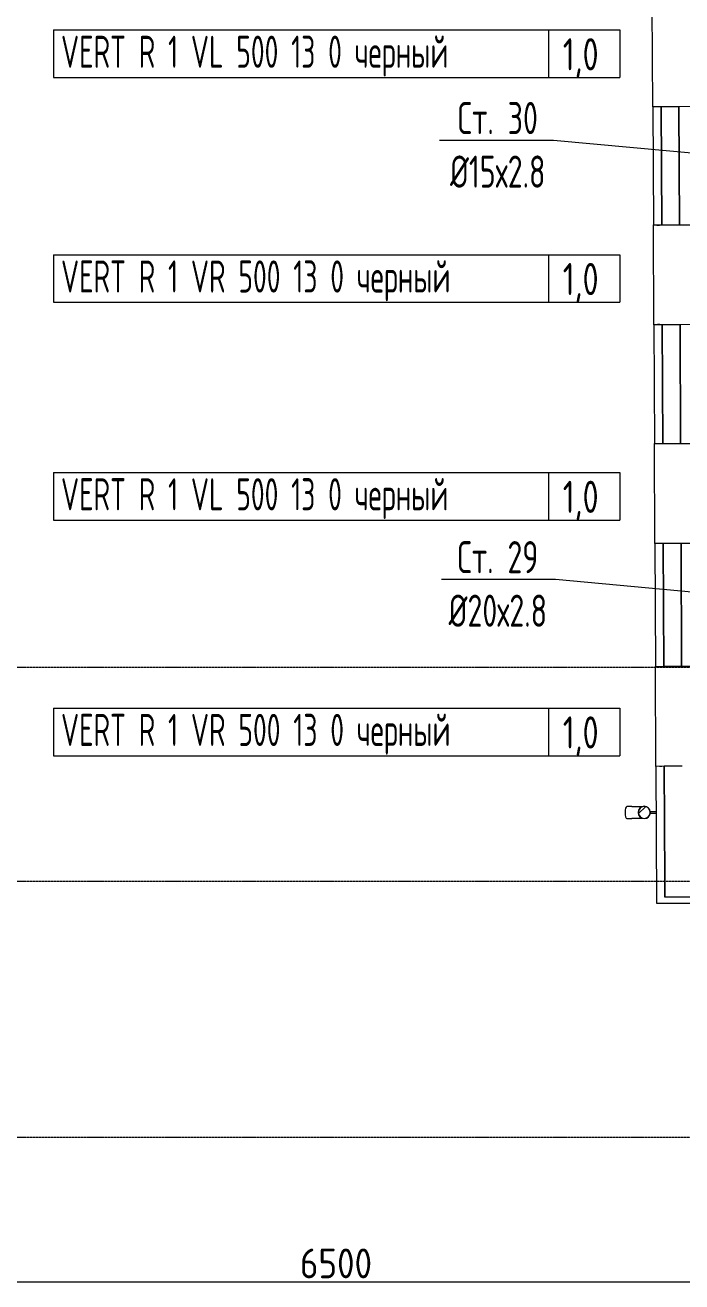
# Model space of a CAD drawing. Header units: millimetres. Extents: x -3929 to 624051, y 52832 to 514950.
# Drawn here: x 167093 to 172611, y 153017 to 163578 of the extents above; entities that cross this region are included whole.
import ezdxf
from ezdxf import colors
from ezdxf.entities.mleader import LeaderData, LeaderLine
from ezdxf.enums import TextEntityAlignment as Align
from ezdxf.math import Vec2, Vec3

# ---------------------------------------------------------------- set-up
doc = ezdxf.new("R2010")
doc.units = ezdxf.units.MM
doc.linetypes.add('ADSK_Линия сетки', pattern=[25, 20, -2.5, 0, -2.5])
for name, color, linetype, lineweight in [('Обобщенные модели', 7, 'Continuous', 18), ('ОВ-ТЕКСТ', 7, 'Continuous', 25), ('Оси', 253, 'Continuous', 9), ('Размеры', 7, 'Continuous', 9), ('Стены наружные', 7, 'Continuous', 18), ('Стены несущие', 7, 'Continuous', 30), ('Стены отделка', 7, 'Continuous', 30), ('Стены штриховка', 7, 'Continuous', 9)]:
    doc.layers.add(name, color=color, linetype=linetype, lineweight=lineweight)
for name, color, linetype in [('ПРИБОРЫ', 3, 'Continuous'), ('статистика приборов', 252, 'Continuous'), ('стояки', 7, 'Continuous')]:
    doc.layers.add(name, color=color, linetype=linetype)
doc.styles.add('GOST Common_1', font='GOST_Common.ttf', dxfattribs={"width": 0.9, "height": 250})
doc.styles.add('СТИЛЬ', font='simplex.shx', dxfattribs={"width": 0.65})

# ---------------------------------------------------------------- blocks, each defined once
blk = doc.blocks.new('1 этаж')
at = {"layer": 'Обобщенные модели', "color": 253, "lineweight": 5}
for p, q in [((362930, -253204), (362888, -253204)), ((362930, -253204), (362936, -253204)), ((362936, -253204), (362941, -253204)), ((362941, -253204), (362947, -253204)), ((362947, -253204), (362952, -253204)), ((362952, -253204), (362958, -253204)), ((362958, -253204), (362963, -253204)), ((362963, -253204), (362968, -253204)), ((362968, -253204), (362973, -253204)), ((362973, -253204), (362977, -253204)), ((362977, -253204), (362982, -253204)), ((362982, -253204), (362986, -253204)), ((362986, -253204), (362991, -253204)), ((362991, -253204), (362995, -253204)), ((362995, -253204), (362999, -253204)), ((362999, -253204), (363003, -253204)), ((363003, -253204), (363006, -253204)), ((363006, -253204), (363010, -253204)), ((363010, -253204), (363013, -253204)), ((363013, -253204), (363016, -253204)), ((363016, -253204), (363018, -253204)), ((363018, -253204), (363021, -253203)), ((363134, -253248), (363085, -253248)), ((362888, -253304), (362931, -253304)), ((362933, -253304), (362931, -253304)), ((362939, -253304), (362933, -253304)), ((362944, -253304), (362939, -253304)), ((362950, -253304), (362944, -253304)), ((362955, -253304), (362950, -253304)), ((362960, -253304), (362955, -253304)), ((362965, -253304), (362960, -253304)), ((362970, -253304), (362965, -253304)), ((362975, -253304), (362970, -253304)), ((362980, -253304), (362975, -253304)), ((362984, -253304), (362980, -253304)), ((362989, -253304), (362984, -253304)), ((362993, -253304), (362989, -253304)), ((362997, -253304), (362993, -253304)), ((363001, -253304), (362997, -253304)), ((363005, -253304), (363001, -253304)), ((363008, -253304), (363005, -253304)), ((363011, -253304), (363008, -253304)), ((363014, -253304), (363011, -253304)), ((363017, -253304), (363014, -253304)), ((363020, -253303), (363017, -253304)), ((363021, -253303), (363020, -253303)), ((363085, -253258), (363134, -253258))]:
    blk.add_line(p, q, dxfattribs=at)
at = {"layer": 'Обобщенные модели', "color": 253, "linetype": 'Continuous', "lineweight": 5}
blk.add_line((362986, -253262), (363044, -253205), dxfattribs=at)
at = {"layer": 'Обобщенные модели', "color": 253, "lineweight": 5}
for radius, start, end in [(52, 0.2725, 180.2725), (52, 180.2725, 0.2725), (50, 0.2725, 180.2725), (50, 180.2725, 0.2725)]:
    blk.add_arc((363034, -253253), radius, start, end, dxfattribs=at)
for start_param, end_param in [(3.141593, 4.712389), (4.712389, 6.283185)]:
    blk.add_ellipse((362888, -253254), major_axis=(0.2, -50), ratio=0.309017, start_param=start_param, end_param=end_param, dxfattribs=at)
at = {"layer": 'Оси', "color": 253, "linetype": 'ADSK_Линия сетки', "lineweight": 5}
for p, q in [((353580, -252032), (419810, -252032)), ((353580, -253832), (419700, -253832)), ((353580, -255982), (419700, -255982))]:
    blk.add_line(p, q, dxfattribs=at)
at = {"layer": 'Размеры', "color": 253, "lineweight": 5}
blk.add_line((357044, -257198), (363844, -257198), dxfattribs=at)
at = {"layer": 'Стены наружные', "color": 253, "lineweight": 5}
for p, q in [((363106, -247324), (363102, -246484)), ((363115, -249156), (363111, -248316)), ((363141, -248317), (363141, -248316)), ((363141, -248317), (363161, -248317)), ((363161, -248315), (363161, -248317)), ((363165, -249154), (363145, -249154)), ((363123, -250994), (363119, -250154)), ((363149, -250154), (363169, -250154)), ((363132, -252866), (363128, -252026)), ((363162, -252864), (363182, -252864))]:
    blk.add_line(p, q, dxfattribs=at)
at = {"layer": 'Стены несущие', "color": 253, "lineweight": 5}
for p, q in [((363446, -247322), (363326, -247323)), ((363326, -247323), (363331, -248315)), ((363331, -248315), (363326, -247323)), ((363331, -248315), (363451, -248314)), ((363455, -249154), (363335, -249155)), ((363335, -249155), (363339, -250153)), ((363339, -250153), (363335, -249155)), ((363339, -250153), (363459, -250152)), ((363463, -250992), (363343, -250993)), ((363343, -250993), (363348, -252025)), ((363348, -252025), (363343, -250993)), ((363348, -252025), (363468, -252024))]:
    blk.add_line(p, q, dxfattribs=at)
at = {"layer": 'Стены отделка', "color": 253, "lineweight": 5}
for p, q in [((363176, -247323), (363106, -247324)), ((363106, -247324), (363111, -248316)), ((363326, -247323), (363176, -247323)), ((363111, -248316), (363181, -248315)), ((363181, -248315), (363331, -248315)), ((363185, -249155), (363115, -249156)), ((363115, -249156), (363119, -250154)), ((363335, -249155), (363185, -249155)), ((363119, -250154), (363189, -250153)), ((363189, -250153), (363339, -250153)), ((363193, -250993), (363123, -250994)), ((363123, -250994), (363128, -252026)), ((363343, -250993), (363193, -250993)), ((363128, -252026), (363198, -252025)), ((363198, -252025), (363348, -252025)), ((363202, -252865), (363132, -252866)), ((363132, -252866), (363138, -254016)), ((363352, -252865), (363202, -252865)), ((363207, -253966), (363207, -253816)), ((363207, -253816), (363207, -253966)), ((363138, -254016), (366685, -254016))]:
    blk.add_line(p, q, dxfattribs=at)
at = {"layer": 'Стены штриховка', "color": 253, "lineweight": 5}
for p, q in [((363181, -248315), (363176, -247323)), ((363176, -247323), (363181, -248315)), ((363189, -250153), (363185, -249155)), ((363185, -249155), (363189, -250153)), ((363198, -252025), (363193, -250993)), ((363193, -250993), (363198, -252025)), ((363207, -253816), (363202, -252865)), ((363202, -252865), (363207, -253816)), ((366679, -253966), (363207, -253966))]:
    blk.add_line(p, q, dxfattribs=at)
at = {"layer": 'Размеры', "color": 253, "lineweight": 5, "insert": (360444, -257043), "char_height": 250, "width": 756.84, "attachment_point": 5, "style": 'GOST Common_1'}
blk.add_mtext('\\A1;6500', dxfattribs=at)

msp = doc.modelspace()

# ---------------------------------------------------------------- linework, layer by layer
at = {"layer": 'ПРИБОРЫ', "color": 7, "lineweight": 15}
for p, q in [((167330.538, 163537.902), (172090.158, 163537.902)), ((167330.538, 163537.902), (172090.158, 163537.902)), ((167330.538, 163537.902), (167330.538, 163137.902)), ((171490.158, 163537.902), (171490.158, 163137.902)), ((172090.158, 163537.902), (172090.158, 163137.902)), ((167330.538, 163137.902), (172090.158, 163137.902)), ((167330.538, 161649.158), (172090.158, 161649.158)), ((167330.538, 161649.158), (172090.158, 161649.158)), ((167330.538, 161649.158), (167330.538, 161249.158)), ((171490.158, 161649.158), (171490.158, 161249.158)), ((172090.158, 161649.158), (172090.158, 161249.158)), ((167330.538, 161249.158), (172090.158, 161249.158)), ((167330.538, 159819.012), (172090.158, 159819.012)), ((167330.538, 159819.012), (172090.158, 159819.012)), ((167330.538, 159819.012), (167330.538, 159419.012)), ((171490.158, 159819.012), (171490.158, 159419.012)), ((172090.158, 159819.012), (172090.158, 159419.012)), ((167330.538, 159419.012), (172090.158, 159419.012)), ((167330.538, 157838.855), (172090.158, 157838.855)), ((167330.538, 157838.855), (172090.158, 157838.855)), ((167330.538, 157838.855), (167330.538, 157438.855)), ((171490.158, 157838.855), (171490.158, 157438.855)), ((172090.158, 157838.855), (172090.158, 157438.855)), ((167330.538, 157438.855), (172090.158, 157438.855))]:
    msp.add_line(p, q, dxfattribs=at)

# ---------------------------------------------------------------- block references
at = {"layer": 'стояки', "color": 5, "lineweight": 40}
msp.add_blockref('1 этаж', (-190738.98, 410215.433), dxfattribs=at)

# ---------------------------------------------------------------- texts
at = {"layer": 'статистика приборов', "color": 7, "style": 'СТИЛЬ', "width": 0.6}
for s, p in [('VERT R 1 VL 500 13 0 черный ', (167394.4, 163219.755)), ('VERT R 1 VR 500 13 0 черный ', (167394.4, 161331.011)), ('VERT R 1 VL 500 13 0 черный ', (167394.4, 159500.866)), ('VERT R 1 VR 500 13 0 черный ', (167394.4, 157520.708))]:
    msp.add_text(s, height=270, dxfattribs=at).set_placement(p)
at = {"layer": 'статистика приборов', "color": 7, "style": 'СТИЛЬ', "width": 0.7}
for p in [(171761.224, 163198.353), (171761.224, 161309.609), (171761.224, 159479.464), (171761.224, 157499.306)]:
    msp.add_text('1,0', height=270, dxfattribs=at).set_placement(p, align=Align.CENTER)

# ---------------------------------------------------------------- leaders
at = {"layer": 'ОВ-ТЕКСТ', "color": 7}
ml = msp.add_multileader_mtext('Standard', dxfattribs=at)
ml.set_content('\\A1;Ст. 30^J%%C15х2.8 ', color=7, style='СТИЛЬ')
ml.set_leader_properties(color=7, lineweight=18)
ml.build(insert=Vec2(0, 0))
ml.multileader.update_dxf_attribs({"text_left_attachment_type": 6, "text_right_attachment_type": 6, "dogleg_length": 0.36, "arrow_head_size": 0.126})
ctx = ml.context
ctx.base_point, ctx.char_height, ctx.arrow_head_size, ctx.landing_gap_size, ctx.plane_origin = Vec3(170596.158, 162608.4), 270, 0.126, 0.063, Vec3(177217.071, 158502.313)
ctx.left_attachment, ctx.right_attachment, ctx.text_align_type = 6, 6, 1
notes = []
notes.append((ctx, [(1, (1, 1, 0), (171532.536, 162608.4), (-1, 0), 0.252, [(0, [(173192.631, 162305.099), (173192.631, 162455.099)], 0, [])])]))
ctx.mtext.insert, ctx.mtext.width, ctx.mtext.alignment, ctx.mtext.flow_direction = Vec3(171064.221, 162932.4), 1404.14984, 2, 5
ml = msp.add_multileader_mtext('Standard', dxfattribs=at)
ml.set_content('\\A1;Ст. 29^J%%C20х2.8 ', color=7, style='СТИЛЬ')
ml.set_leader_properties(color=7, lineweight=18)
ml.build(insert=Vec2(0, 0))
ml.multileader.update_dxf_attribs({"text_left_attachment_type": 6, "text_right_attachment_type": 6, "dogleg_length": 0.36, "arrow_head_size": 0.126})
ctx = ml.context
ctx.base_point, ctx.char_height, ctx.arrow_head_size, ctx.landing_gap_size, ctx.plane_origin = Vec3(170580.277, 158918.441), 270, 0.126, 0.063, Vec3(177234.619, 154812.355)
ctx.left_attachment, ctx.right_attachment, ctx.text_align_type = 6, 6, 1
notes.append((ctx, [(1, (1, 1, 0), (171550.084, 158918.441), (-1, 0), 0.252, [(0, [(173210.179, 158615.14), (173210.179, 158765.14)], 0, [])])]))
ctx.mtext.insert, ctx.mtext.width, ctx.mtext.alignment, ctx.mtext.flow_direction = Vec3(171065.054, 159242.441), 1404.14984, 2, 5
for ctx, leaders in notes:
    for number, flags, end, landing, length, lines in leaders:
        leader = LeaderData()
        leader.index, (leader.has_last_leader_line, leader.has_dogleg_vector, leader.attachment_direction) = number, flags
        leader.last_leader_point, leader.dogleg_vector, leader.dogleg_length = Vec3(end), Vec3(landing), length
        for number, points, colour, breaks in lines:
            line = LeaderLine()
            line.index, line.vertices, line.color, line.breaks = number, Vec3.list(points), colors.encode_raw_color(colour), breaks
            leader.lines.append(line)
        ctx.leaders.append(leader)

doc.saveas('drawing.dxf')
